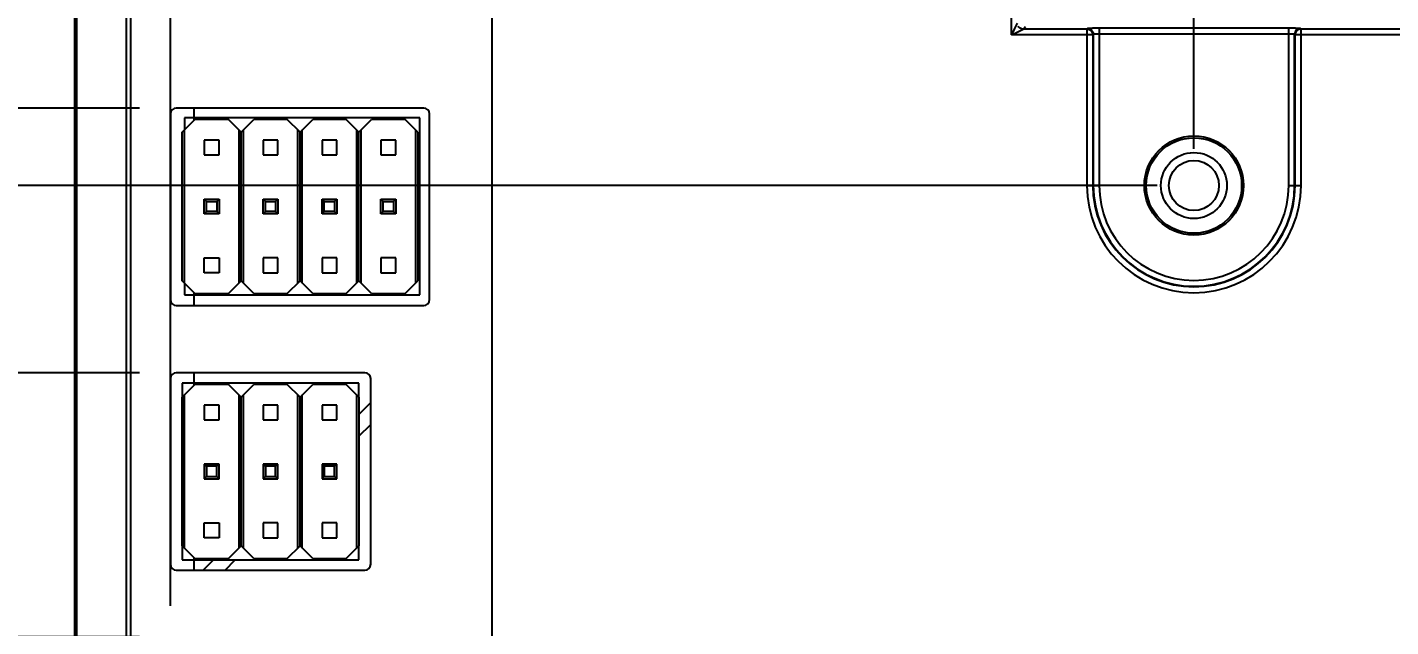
# Model space of a CAD drawing. Header units: inches. Extents: x 0 to 34, y 0 to 22.
# Drawn here: x 6.901 to 9.216, y 14.739 to 15.756 of the extents above; entities that cross this region are included whole.
import ezdxf

# ---------------------------------------------------------------- set-up
doc = ezdxf.new("R2010")
doc.units = ezdxf.units.IN
doc.header["$LTSCALE"] = 1.87
doc.header["$MEASUREMENT"] = 0
doc.layers.get('0').update_dxf_attribs({"linetype": 'CONTINUOUS'})
doc.layers.add('COSMETIC', color=7, linetype='CONTINUOUS')
doc.layers.add('DIMENSIONS', color=7, linetype='CONTINUOUS')
doc.styles.get("Standard").update_dxf_attribs({"font": 'txt', "width": 0.8})
doc.dimstyles.new('DIMSTYLE_2', dxfattribs={"dimtxt": 0.125, "dimasz": 0.18, "dimexe": 0.18, "dimexo": 0.0625, "dimgap": 0.09, "dimtad": 0, "dimtih": 1, "dimtoh": 1, "dimdec": 3, "dimzin": 4, "dimdsep": 46, "dimtxsty": 'STANDARD', "dimblk": '_FILLED', "dimblk1": '_FILLED', "dimblk2": '_FILLED', "dimcen": 0.09, "dimadec": 0, "dimazin": 0, "dimtp": 0.001, "dimtm": 0.001, "dimtfac": 1, "dimtdec": 3, "dimtofl": 0, "dimtmove": 0, "dimatfit": 3, "dimldrblk": '_FILLED', "dimfxl": 1, "dimtolj": 1, "dimtzin": 4, "dimarcsym": 0})

# ---------------------------------------------------------------- blocks, each defined once
blk = doc.blocks.new('*D9')
at = {"layer": 'DIMENSIONS', "color": 2, "linetype": 'CONTINUOUS'}
for p, q in [((6.7278, 16.1147), (6.4725, 15.8043)), ((7.0912, 16.1147), (6.7278, 16.1147)), ((6.4725, 15.8043), (6.2876, 15.8043))]:
    blk.add_line(p, q, dxfattribs=at)
blk = doc.blocks.new('_FILLED')
at = {"color": 0, "linetype": 'BYBLOCK'}
blk.add_solid([(0, 0), (-1, 0.174), (-1, -0.174)], dxfattribs=at)
blk = doc.blocks.new('*D11')
at = {"layer": 'DIMENSIONS', "color": 2, "linetype": 'CONTINUOUS'}
blk.add_line((7.0912, 15.619), (6.2876, 15.619), dxfattribs=at)
blk = doc.blocks.new('*D12')
at = {"layer": 'DIMENSIONS', "color": 2, "linetype": 'CONTINUOUS'}
blk.add_line((7.0912, 15.17), (6.2876, 15.17), dxfattribs=at)
blk = doc.blocks.new('*D13')
at = {"layer": 'DIMENSIONS', "color": 2, "linetype": 'CONTINUOUS'}
blk.add_line((7.0912, 14.722), (6.2876, 14.722), dxfattribs=at)
blk = doc.blocks.new('*D14')
at = {"layer": 'DIMENSIONS', "color": 2, "linetype": 'CONTINUOUS'}
blk.add_line((7.6277, 11.4844), (6.2876, 11.4844), dxfattribs=at)
blk = doc.blocks.new('*D15')
at = {"layer": 'DIMENSIONS', "color": 2, "linetype": 'CONTINUOUS'}
blk.add_line((11.1829, 11.5852), (13.4526, 11.5852), dxfattribs=at)
blk = doc.blocks.new('*D16')
at = {"layer": 'DIMENSIONS', "color": 2, "linetype": 'CONTINUOUS'}
blk.add_line((8.7861, 12.9552), (6.2876, 12.9552), dxfattribs=at)
blk = doc.blocks.new('*D25')
at = {"layer": 'DIMENSIONS', "color": 2, "linetype": 'CONTINUOUS'}
blk.add_line((7.1437, 14.7745), (7.1437, 18.1582), dxfattribs=at)
blk = doc.blocks.new('*D26')
at = {"layer": 'DIMENSIONS', "color": 2, "linetype": 'CONTINUOUS'}
blk.add_line((7.6902, 11.5469), (7.6902, 17.4082), dxfattribs=at)
blk = doc.blocks.new('*D30')
at = {"layer": 'DIMENSIONS', "color": 2, "linetype": 'CONTINUOUS'}
blk.add_line((12.2338, 14.8187), (12.2338, 17.4082), dxfattribs=at)
blk = doc.blocks.new('*D36')
at = {"layer": 'DIMENSIONS', "color": 2, "linetype": 'CONTINUOUS'}
blk.add_line((8.8816, 15.5501), (8.8816, 17.4082), dxfattribs=at)
blk = doc.blocks.new('*D37')
at = {"layer": 'DIMENSIONS', "color": 2, "linetype": 'CONTINUOUS'}
blk.add_line((10.8356, 15.5501), (10.8356, 17.4082), dxfattribs=at)
blk = doc.blocks.new('*D38')
at = {"layer": 'DIMENSIONS', "color": 2, "linetype": 'CONTINUOUS'}
for p, q in [((6.7254, 15.4876), (6.4732, 15.4223)), ((8.8191, 15.4876), (6.7254, 15.4876)), ((6.4732, 15.4223), (6.2876, 15.4223))]:
    blk.add_line(p, q, dxfattribs=at)

msp = doc.modelspace()

# ---------------------------------------------------------------- linework, layer by layer
at = {"color": 7, "linetype": 'CONTINUOUS'}
for p, q in [((8.5716, 15.743), (8.5716, 16.6226)), ((6.9816, 11.3837), (6.9816, 16.4207)), ((6.9845, 11.3837), (6.9845, 16.4207)), ((7.0686, 16.4207), (7.0686, 11.3837)), ((7.0757, 16.4207), (7.0757, 11.3837)), ((8.5766, 15.7529), (8.5716, 15.743)), ((8.5716, 15.743), (8.5815, 15.748)), ((8.5776, 15.7549), (8.5766, 15.7529)), ((8.5816, 15.763), (8.5776, 15.7549)), ((8.5815, 15.748), (8.5916, 15.753)), ((8.5916, 15.753), (8.5957, 15.7571)), ((8.6997, 15.753), (8.5916, 15.753)), ((8.7007, 15.754), (8.6997, 15.753)), ((8.6997, 15.753), (8.6997, 15.4876)), ((8.7084, 15.7479), (8.7094, 15.7456)), ((8.7094, 15.7456), (8.7097, 15.743)), ((8.7107, 15.744), (8.7097, 15.743)), ((8.7107, 15.744), (8.7107, 15.4876)), ((8.7207, 15.7543), (8.7207, 15.4876)), ((9.0425, 15.7543), (8.7207, 15.7543)), ((9.0425, 15.7443), (8.7207, 15.7443)), ((9.0425, 15.4876), (9.0425, 15.7543)), ((9.0525, 15.4876), (9.0525, 15.744)), ((9.0534, 15.743), (9.0525, 15.744)), ((9.0537, 15.7456), (9.0534, 15.743)), ((9.0547, 15.7479), (9.0537, 15.7456)), ((9.0634, 15.753), (9.0625, 15.754)), ((9.0634, 15.4876), (9.0634, 15.753)), ((10.6537, 15.753), (9.0634, 15.753)), ((8.7097, 15.743), (8.5716, 15.743)), ((8.7097, 15.743), (8.7097, 15.4876)), ((9.0534, 15.4876), (9.0534, 15.743)), ((10.6637, 15.743), (9.0534, 15.743)), ((7.1437, 15.609), (7.1437, 15.294)), ((7.5737, 15.619), (7.1537, 15.619)), ((7.5837, 15.294), (7.5837, 15.609)), ((7.1637, 15.5781), (7.1853, 15.5997)), ((7.1676, 15.3221), (7.1676, 15.582)), ((7.242, 15.5997), (7.1853, 15.5997)), ((7.2637, 15.5781), (7.242, 15.5997)), ((7.2597, 15.582), (7.2597, 15.3221)), ((7.2637, 15.5781), (7.2853, 15.5997)), ((7.2676, 15.3221), (7.2676, 15.582)), ((7.342, 15.5997), (7.2853, 15.5997)), ((7.3637, 15.5781), (7.342, 15.5997)), ((7.3597, 15.582), (7.3597, 15.3221)), ((7.3637, 15.5781), (7.3853, 15.5997)), ((7.3676, 15.3221), (7.3676, 15.582)), ((7.442, 15.5997), (7.3853, 15.5997)), ((7.4637, 15.5781), (7.442, 15.5997)), ((7.4597, 15.582), (7.4597, 15.3221)), ((7.4637, 15.5781), (7.4853, 15.5997)), ((7.4676, 15.3221), (7.4676, 15.582)), ((7.542, 15.5997), (7.4853, 15.5997)), ((7.5637, 15.5781), (7.542, 15.5997)), ((7.5597, 15.582), (7.5597, 15.3221)), ((7.1637, 15.3261), (7.1637, 15.5781)), ((7.2011, 15.5647), (7.2011, 15.5395)), ((7.2263, 15.5647), (7.2011, 15.5647)), ((7.2263, 15.5395), (7.2263, 15.5647)), ((7.2637, 15.3261), (7.2637, 15.5781)), ((7.3011, 15.5647), (7.3011, 15.5395)), ((7.3263, 15.5647), (7.3011, 15.5647)), ((7.3263, 15.5395), (7.3263, 15.5647)), ((7.3637, 15.3261), (7.3637, 15.5781)), ((7.4011, 15.5647), (7.4011, 15.5395)), ((7.4263, 15.5647), (7.4011, 15.5647)), ((7.4263, 15.5395), (7.4263, 15.5647)), ((7.4637, 15.3261), (7.4637, 15.5781)), ((7.5011, 15.5647), (7.5011, 15.5395)), ((7.5263, 15.5647), (7.5011, 15.5647)), ((7.5263, 15.5395), (7.5263, 15.5647)), ((7.5637, 15.5781), (7.5637, 15.3261)), ((7.2011, 15.5395), (7.2263, 15.5395)), ((7.3011, 15.5395), (7.3263, 15.5395)), ((7.4011, 15.5395), (7.4263, 15.5395)), ((7.5011, 15.5395), (7.5263, 15.5395)), ((8.6997, 15.4876), (8.7207, 15.4876)), ((9.0425, 15.4876), (9.0634, 15.4876)), ((7.2011, 15.4395), (7.2011, 15.4647)), ((7.205, 15.4607), (7.2011, 15.4647)), ((7.2011, 15.4647), (7.2263, 15.4647)), ((7.205, 15.4434), (7.2011, 15.4395)), ((7.205, 15.4434), (7.205, 15.4607)), ((7.205, 15.4607), (7.2223, 15.4607)), ((7.2223, 15.4434), (7.205, 15.4434)), ((7.2223, 15.4607), (7.2263, 15.4647)), ((7.2223, 15.4607), (7.2223, 15.4434)), ((7.2223, 15.4434), (7.2263, 15.4395)), ((7.2263, 15.4647), (7.2263, 15.4395)), ((7.3011, 15.4395), (7.3011, 15.4647)), ((7.305, 15.4607), (7.3011, 15.4647)), ((7.3011, 15.4647), (7.3263, 15.4647)), ((7.305, 15.4434), (7.3011, 15.4395)), ((7.305, 15.4434), (7.305, 15.4607)), ((7.305, 15.4607), (7.3223, 15.4607)), ((7.3223, 15.4434), (7.305, 15.4434)), ((7.3223, 15.4607), (7.3263, 15.4647)), ((7.3223, 15.4607), (7.3223, 15.4434)), ((7.3223, 15.4434), (7.3263, 15.4395)), ((7.3263, 15.4647), (7.3263, 15.4395)), ((7.4011, 15.4395), (7.4011, 15.4647)), ((7.405, 15.4607), (7.4011, 15.4647)), ((7.4011, 15.4647), (7.4263, 15.4647)), ((7.405, 15.4434), (7.4011, 15.4395)), ((7.405, 15.4434), (7.405, 15.4607)), ((7.405, 15.4607), (7.4223, 15.4607)), ((7.4223, 15.4434), (7.405, 15.4434)), ((7.4223, 15.4607), (7.4263, 15.4647)), ((7.4223, 15.4607), (7.4223, 15.4434)), ((7.4223, 15.4434), (7.4263, 15.4395)), ((7.4263, 15.4647), (7.4263, 15.4395)), ((7.5011, 15.4395), (7.5011, 15.4647)), ((7.505, 15.4607), (7.5011, 15.4647)), ((7.5011, 15.4647), (7.5263, 15.4647)), ((7.505, 15.4434), (7.5011, 15.4395)), ((7.505, 15.4434), (7.505, 15.4607)), ((7.505, 15.4607), (7.5223, 15.4607)), ((7.5223, 15.4434), (7.505, 15.4434)), ((7.5223, 15.4607), (7.5263, 15.4647)), ((7.5223, 15.4607), (7.5223, 15.4434)), ((7.5223, 15.4434), (7.5263, 15.4395)), ((7.5263, 15.4647), (7.5263, 15.4395)), ((7.2263, 15.4395), (7.2011, 15.4395)), ((7.3263, 15.4395), (7.3011, 15.4395)), ((7.4263, 15.4395), (7.4011, 15.4395)), ((7.5263, 15.4395), (7.5011, 15.4395)), ((7.2011, 15.3395), (7.2011, 15.3647)), ((7.2011, 15.3647), (7.2263, 15.3647)), ((7.2263, 15.3647), (7.2263, 15.3395)), ((7.3011, 15.3647), (7.3011, 15.3395)), ((7.3263, 15.3647), (7.3011, 15.3647)), ((7.3263, 15.3395), (7.3263, 15.3647)), ((7.4011, 15.3647), (7.4011, 15.3395)), ((7.4263, 15.3647), (7.4011, 15.3647)), ((7.4263, 15.3395), (7.4263, 15.3647)), ((7.5011, 15.3647), (7.5011, 15.3395)), ((7.5263, 15.3647), (7.5011, 15.3647)), ((7.5263, 15.3395), (7.5263, 15.3647)), ((7.2263, 15.3395), (7.2011, 15.3395)), ((7.3011, 15.3395), (7.3263, 15.3395)), ((7.4011, 15.3395), (7.4263, 15.3395)), ((7.5011, 15.3395), (7.5263, 15.3395)), ((7.1853, 15.3044), (7.1637, 15.3261)), ((7.1853, 15.3044), (7.242, 15.3044)), ((7.242, 15.3044), (7.2637, 15.3261)), ((7.2853, 15.3044), (7.2637, 15.3261)), ((7.2853, 15.3044), (7.342, 15.3044)), ((7.342, 15.3044), (7.3637, 15.3261)), ((7.3853, 15.3044), (7.3637, 15.3261)), ((7.3853, 15.3044), (7.442, 15.3044)), ((7.442, 15.3044), (7.4637, 15.3261)), ((7.4853, 15.3044), (7.4637, 15.3261)), ((7.4853, 15.3044), (7.542, 15.3044)), ((7.542, 15.3044), (7.5637, 15.3261)), ((7.1537, 15.284), (7.5737, 15.284)), ((7.4737, 15.17), (7.1537, 15.17)), ((7.1437, 15.16), (7.1437, 14.845)), ((7.1637, 15.1285), (7.1853, 15.1502)), ((7.242, 15.1502), (7.1853, 15.1502)), ((7.2637, 15.1285), (7.242, 15.1502)), ((7.2637, 15.1285), (7.2853, 15.1502)), ((7.342, 15.1502), (7.2853, 15.1502)), ((7.3637, 15.1285), (7.342, 15.1502)), ((7.3637, 15.1285), (7.3853, 15.1502)), ((7.442, 15.1502), (7.3853, 15.1502)), ((7.4637, 15.1285), (7.442, 15.1502)), ((7.4837, 14.845), (7.4837, 15.16)), ((7.1637, 14.8765), (7.1637, 15.1285)), ((7.1676, 14.8726), (7.1676, 15.1324)), ((7.2597, 15.1324), (7.2597, 14.8726)), ((7.2637, 14.8765), (7.2637, 15.1285)), ((7.2676, 14.8726), (7.2676, 15.1324)), ((7.3597, 15.1324), (7.3597, 14.8726)), ((7.3637, 14.8765), (7.3637, 15.1285)), ((7.3676, 14.8726), (7.3676, 15.1324)), ((7.4597, 15.1324), (7.4597, 14.8726)), ((7.4637, 15.1285), (7.4637, 14.8765)), ((7.2011, 15.1151), (7.2011, 15.0899)), ((7.2263, 15.1151), (7.2011, 15.1151)), ((7.2263, 15.0899), (7.2263, 15.1151)), ((7.3011, 15.1151), (7.3011, 15.0899)), ((7.3263, 15.1151), (7.3011, 15.1151)), ((7.3263, 15.0899), (7.3263, 15.1151)), ((7.4011, 15.1151), (7.4011, 15.0899)), ((7.4263, 15.1151), (7.4011, 15.1151)), ((7.4263, 15.0899), (7.4263, 15.1151)), ((7.2011, 15.0899), (7.2263, 15.0899)), ((7.3011, 15.0899), (7.3263, 15.0899)), ((7.4011, 15.0899), (7.4263, 15.0899)), ((7.2011, 15.0151), (7.2011, 14.9899)), ((7.205, 15.0112), (7.2011, 15.0151)), ((7.2263, 15.0151), (7.2011, 15.0151)), ((7.205, 15.0112), (7.205, 14.9939)), ((7.2223, 15.0112), (7.205, 15.0112)), ((7.2223, 15.0112), (7.2263, 15.0151)), ((7.2223, 14.9939), (7.2223, 15.0112)), ((7.2263, 14.9899), (7.2263, 15.0151)), ((7.3011, 15.0151), (7.3011, 14.9899)), ((7.305, 15.0112), (7.3011, 15.0151)), ((7.3263, 15.0151), (7.3011, 15.0151)), ((7.305, 15.0112), (7.305, 14.9939)), ((7.3223, 15.0112), (7.305, 15.0112)), ((7.3223, 15.0112), (7.3263, 15.0151)), ((7.3223, 14.9939), (7.3223, 15.0112)), ((7.3263, 14.9899), (7.3263, 15.0151)), ((7.4011, 15.0151), (7.4011, 14.9899)), ((7.405, 15.0112), (7.4011, 15.0151)), ((7.4263, 15.0151), (7.4011, 15.0151)), ((7.405, 15.0112), (7.405, 14.9939)), ((7.4223, 15.0112), (7.405, 15.0112)), ((7.4223, 15.0112), (7.4263, 15.0151)), ((7.4223, 14.9939), (7.4223, 15.0112)), ((7.4263, 14.9899), (7.4263, 15.0151)), ((7.205, 14.9939), (7.2011, 14.9899)), ((7.2011, 14.9899), (7.2263, 14.9899)), ((7.205, 14.9939), (7.2223, 14.9939)), ((7.2223, 14.9939), (7.2263, 14.9899)), ((7.305, 14.9939), (7.3011, 14.9899)), ((7.3011, 14.9899), (7.3263, 14.9899)), ((7.305, 14.9939), (7.3223, 14.9939)), ((7.3223, 14.9939), (7.3263, 14.9899)), ((7.405, 14.9939), (7.4011, 14.9899)), ((7.4011, 14.9899), (7.4263, 14.9899)), ((7.405, 14.9939), (7.4223, 14.9939)), ((7.4223, 14.9939), (7.4263, 14.9899)), ((7.2011, 14.8899), (7.2011, 14.9151)), ((7.2011, 14.9151), (7.2263, 14.9151)), ((7.2263, 14.9151), (7.2263, 14.8899)), ((7.3011, 14.9151), (7.3011, 14.8899)), ((7.3263, 14.9151), (7.3011, 14.9151)), ((7.3263, 14.8899), (7.3263, 14.9151)), ((7.4011, 14.9151), (7.4011, 14.8899)), ((7.4263, 14.9151), (7.4011, 14.9151)), ((7.4263, 14.8899), (7.4263, 14.9151)), ((7.2263, 14.8899), (7.2011, 14.8899)), ((7.3011, 14.8899), (7.3263, 14.8899)), ((7.4011, 14.8899), (7.4263, 14.8899)), ((7.1853, 14.8549), (7.1637, 14.8765)), ((7.242, 14.8549), (7.2637, 14.8765)), ((7.2853, 14.8549), (7.2637, 14.8765)), ((7.342, 14.8549), (7.3637, 14.8765)), ((7.3853, 14.8549), (7.3637, 14.8765)), ((7.442, 14.8549), (7.4637, 14.8765)), ((7.1853, 14.8549), (7.242, 14.8549)), ((7.2853, 14.8549), (7.342, 14.8549)), ((7.3853, 14.8549), (7.442, 14.8549)), ((7.1537, 14.835), (7.4737, 14.835))]:
    msp.add_line(p, q, dxfattribs=at)
for radius in [0.0842, 0.081, 0.056, 0.0425]:
    msp.add_circle((8.8816, 15.4876), radius, dxfattribs=at)
for radius in [0.1818, 0.1718, 0.1709, 0.1609]:
    msp.add_arc((8.8816, 15.4876), radius, 180, 360, dxfattribs=at)
for centre, major_axis, start_param, end_param in [((7.1537, 15.609), (-0.00707, 0.00707), -0.785246, 0.785246), ((7.5737, 15.609), (0.00707, 0.00707), -0.785246, 0.785246), ((7.1537, 15.294), (0.00707, 0.00707), -3.926839, -2.356347), ((7.5737, 15.294), (-0.00707, 0.00707), -3.926839, -2.356347), ((7.1537, 15.16), (-0.00707, 0.00707), -0.785246, 0.785246), ((7.4737, 15.16), (0.00707, 0.00707), -0.785246, 0.785246), ((7.1537, 14.845), (0.00707, 0.00707), -3.926839, -2.356347), ((7.4737, 14.845), (-0.00707, 0.00707), -3.926839, -2.356347)]:
    msp.add_ellipse(centre, major_axis=major_axis, ratio=0.999695, start_param=start_param, end_param=end_param, dxfattribs=at)
for points, knots in [([(8.5916, 15.753), (8.5899, 15.753), (8.5864, 15.754), (8.5838, 15.7566), (8.583, 15.758)], [0, 0, 0, 0, 0.499981, 1, 1, 1, 1]), ([(8.6997, 15.753), (8.7015, 15.753), (8.705, 15.7521), (8.7076, 15.7495), (8.7084, 15.7479)], [0, 0, 0, 0, 0.499985, 1, 1, 1, 1]), ([(8.7207, 15.7543), (8.7194, 15.7543), (8.7168, 15.7543), (8.7132, 15.7543), (8.7098, 15.7543), (8.7072, 15.7542), (8.7054, 15.7542), (8.7042, 15.7542), (8.7032, 15.7541), (8.7023, 15.7541), (8.7017, 15.7541), (8.7012, 15.7541), (8.7009, 15.754), (8.7008, 15.754), (8.7007, 15.754), (8.7007, 15.754), (8.7007, 15.754)], [0, 0, 0, 0, 0.192701, 0.378207, 0.549571, 0.700347, 0.766205, 0.82486, 0.875761, 0.918409, 0.952427, 0.97747, 0.986555, 0.993333, 0.9978, 1, 1, 1, 1]), ([(8.7007, 15.754), (8.702, 15.754), (8.7046, 15.7534), (8.7079, 15.7512), (8.7101, 15.7479), (8.7107, 15.7453), (8.7107, 15.744)], [0, 0, 0, 0, 0.249735, 0.5, 0.750265, 1, 1, 1, 1]), ([(8.7207, 15.7443), (8.72, 15.7443), (8.7188, 15.7443), (8.7169, 15.7443), (8.7152, 15.7443), (8.7137, 15.7442), (8.7127, 15.7442), (8.7119, 15.7441), (8.7115, 15.7441), (8.7112, 15.7441), (8.7109, 15.7441), (8.7108, 15.744), (8.7107, 15.744), (8.7107, 15.744)], [0, 0, 0, 0, 0.192473, 0.377755, 0.548913, 0.699516, 0.823912, 0.874788, 0.917442, 0.951509, 0.976667, 0.992762, 1, 1, 1, 1]), ([(9.0625, 15.754), (9.0624, 15.754), (9.0624, 15.754), (9.0623, 15.754), (9.0622, 15.754), (9.0619, 15.7541), (9.0615, 15.7541), (9.0608, 15.7541), (9.0599, 15.7541), (9.0589, 15.7542), (9.0578, 15.7542), (9.0559, 15.7542), (9.0533, 15.7543), (9.0499, 15.7543), (9.0463, 15.7543), (9.0437, 15.7543), (9.0425, 15.7543)], [0, 0, 0, 0, 0.002191, 0.006636, 0.013387, 0.022444, 0.047405, 0.081309, 0.123851, 0.174635, 0.2332, 0.298988, 0.449747, 0.621192, 0.807045, 1, 1, 1, 1]), ([(9.0525, 15.744), (9.0524, 15.744), (9.0524, 15.744), (9.0522, 15.7441), (9.052, 15.7441), (9.0516, 15.7441), (9.0512, 15.7441), (9.0505, 15.7442), (9.0494, 15.7442), (9.0479, 15.7443), (9.0462, 15.7443), (9.0444, 15.7443), (9.0431, 15.7443), (9.0425, 15.7443)], [0, 0, 0, 0, 0.007209, 0.023247, 0.048322, 0.082277, 0.124827, 0.175587, 0.299825, 0.450409, 0.621646, 0.807274, 1, 1, 1, 1]), ([(9.0625, 15.754), (9.0612, 15.754), (9.0585, 15.7534), (9.0552, 15.7512), (9.053, 15.7479), (9.0525, 15.7453), (9.0525, 15.744)], [0, 0, 0, 0, 0.249735, 0.5, 0.750265, 1, 1, 1, 1]), ([(9.0634, 15.753), (9.0616, 15.753), (9.0581, 15.7521), (9.0555, 15.7495), (9.0547, 15.7479)], [0, 0, 0, 0, 0.499985, 1, 1, 1, 1])]:
    msp.add_open_spline(points, degree=3, knots=knots, dxfattribs=at)
at = {"layer": 'COSMETIC', "color": 4, "linetype": 'CONTINUOUS'}
for p, q in [((7.1836, 15.619), (7.1836, 15.598)), ((7.1673, 15.6022), (7.1673, 15.582)), ((7.5673, 15.6022), (7.1673, 15.6022)), ((7.5673, 15.3022), (7.5673, 15.6022)), ((7.1673, 15.3221), (7.1673, 15.3022)), ((7.1836, 15.3062), (7.1836, 15.284)), ((7.1673, 15.3022), (7.5673, 15.3022)), ((7.1836, 15.17), (7.1836, 15.1484)), ((7.1636, 15.1524), (7.1636, 14.8524)), ((7.4636, 15.1524), (7.1636, 15.1524)), ((7.4636, 15.1285), (7.4636, 15.1524)), ((7.4636, 14.8524), (7.4636, 14.8765)), ((7.1636, 14.8524), (7.4636, 14.8524)), ((7.1836, 14.8566), (7.1836, 14.835))]:
    msp.add_line(p, q, dxfattribs=at)
at = {"layer": 'COSMETIC', "color": 2, "linetype": 'CONTINUOUS'}
for p, q in [((7.4636, 15.0992), (7.4837, 15.1193)), ((7.4636, 15.0622), (7.4837, 15.0823)), ((7.1993, 14.835), (7.2168, 14.8524)), ((7.2364, 14.835), (7.2538, 14.8524))]:
    msp.add_line(p, q, dxfattribs=at)

# ---------------------------------------------------------------- dimensions: what is measured, and where the dimension line sits
at = {"layer": 'DIMENSIONS', "color": 2, "linetype": 'CONTINUOUS'}
for feature_location, offset, dtype, origin, picture, middle in [((7.1437, 14.7745), (0, 3.3837), 1, (6.9816, 14.712), '*D25', (7.2062, 18.2207)), ((7.6902, 11.5469), (0, 5.8613), 1, (6.9816, 11.4844), '*D26', (7.7527, 17.4707)), ((12.2338, 14.8187), (0, 2.5895), 1, (6.9816, 14.7562), '*D30', (12.2963, 17.4707)), ((8.8816, 15.5501), (0, 1.858), 1, (6.9816, 15.4876), '*D36', (8.9441, 17.4707)), ((10.8356, 15.5501), (0, 1.858), 1, (6.9816, 15.4876), '*D37', (10.8981, 17.4707)), ((7.0912, 15.619), (-0.8036, 0), 0, (7.1537, 16.7207), '*D11', (4.9001, 15.5565)), ((7.0912, 15.17), (-0.8036, 0), 0, (7.1537, 16.7207), '*D12', (4.9001, 15.1075)), ((7.0912, 14.722), (-0.8036, 0), 0, (7.1537, 16.7207), '*D13', (4.9001, 14.6595)), ((8.7860579437, 12.9551674382), (-2.4984922433, 0), 0, (8.8485579437, 16.7206674382), '*D16', (4.9000657004, 12.8926674382)), ((7.0912, 16.1147), (-0.8036, -0.3104), 0, (7.2816, 16.7207), '*D9', (5.0001, 15.7418)), ((7.6277, 11.4844), (-1.3401, 0), 0, (7.6902, 16.7207), '*D14', (5.1001, 11.4219)), ((11.1829123219, 11.5851674382), (2.2696535566, 0), 0, (8.5987079437, 16.7206674382), '*D15', (13.5150658785, 11.5226674382))]:
    dim = msp.add_ordinate_dim(feature_location=feature_location, offset=offset, dtype=dtype, origin=origin, dimstyle='DIMSTYLE_2', dxfattribs=at)
    dim.commit()
    dim.dimension.update_dxf_attribs({"geometry": picture, "text_midpoint": middle})
dim = msp.add_ordinate_dim(feature_location=(8.8191, 15.4876), offset=(-2.5315, -0.0653), dtype=0, origin=(8.8816, 16.7207), text='2x <>', dimstyle='DIMSTYLE_2', dxfattribs=at)
dim.commit()
dim.dimension.update_dxf_attribs({"geometry": '*D38', "text_midpoint": (4.6001, 15.3598)})

doc.saveas('drawing.dxf')
